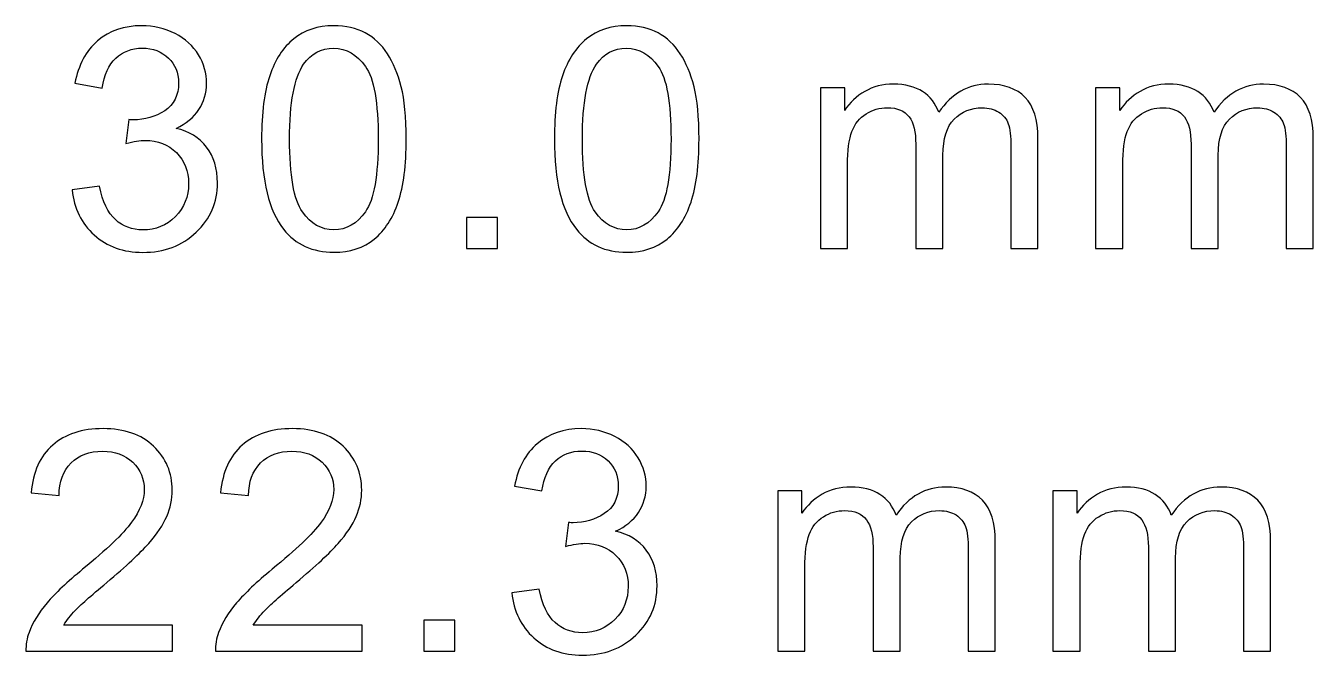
# Model space of a CAD drawing. Header units: millimetres. Extents: x -86 to 67, y -55 to 52.
# Drawn here: x -11.06 to 9.47, y 39.03 to 49.06 of the extents above; entities that cross this region are included whole.
import ezdxf

# ---------------------------------------------------------------- set-up
doc = ezdxf.new("R2010")
doc.units = ezdxf.units.MM
doc.header["$MEASUREMENT"] = 0
doc.layers.add('BG_OUTLINE', color=7, linetype='Continuous')

msp = doc.modelspace()

# ---------------------------------------------------------------- linework, layer by layer
at = {"layer": 'BG_OUTLINE'}
for points, knots in [([(-10.315, 46.448), (-10.315, 46.448), (-9.8812, 46.5057), (-9.8812, 46.5057), (-9.8812, 46.5057), (-9.831, 46.2595), (-9.7462, 46.0826), (-9.6268, 45.9739), (-9.6268, 45.9739), (-9.5067, 45.8653), (-9.361, 45.8109), (-9.1889, 45.8109), (-9.1889, 45.8109), (-8.9848, 45.8109), (-8.8119, 45.8817), (-8.6712, 46.0233), (-8.6712, 46.0233), (-8.5312, 46.1649), (-8.4605, 46.3402), (-8.4605, 46.5493), (-8.4605, 46.5493), (-8.4605, 46.7485), (-8.5255, 46.9131), (-8.6555, 47.0423), (-8.6555, 47.0423), (-8.7864, 47.1716), (-8.9519, 47.2366), (-9.1527, 47.2366), (-9.1527, 47.2366), (-9.235, 47.2366), (-9.3371, 47.2201), (-9.4589, 47.188), (-9.4589, 47.188), (-9.4589, 47.188), (-9.4103, 47.5691), (-9.4103, 47.5691), (-9.4103, 47.5691), (-9.3815, 47.5658), (-9.3585, 47.5642), (-9.3404, 47.5642), (-9.3404, 47.5642), (-9.156, 47.5642), (-8.9897, 47.6128), (-8.8416, 47.7091), (-8.8416, 47.7091), (-8.6934, 47.8054), (-8.6193, 47.9544), (-8.6193, 48.1552), (-8.6193, 48.1552), (-8.6193, 48.3141), (-8.6736, 48.4466), (-8.7815, 48.5503), (-8.7815, 48.5503), (-8.8893, 48.6549), (-9.0284, 48.7075), (-9.1988, 48.7075), (-9.1988, 48.7075), (-9.3675, 48.7075), (-9.5083, 48.654), (-9.6202, 48.5487), (-9.6202, 48.5487), (-9.733, 48.4425), (-9.8055, 48.2828), (-9.8376, 48.0704), (-9.8376, 48.0704), (-9.8376, 48.0704), (-10.2713, 48.1478), (-10.2713, 48.1478), (-10.2713, 48.1478), (-10.2187, 48.4392), (-10.0977, 48.6647), (-9.91, 48.8244), (-9.91, 48.8244), (-9.7215, 48.9841), (-9.4877, 49.0648), (-9.2079, 49.0648), (-9.2079, 49.0648), (-9.0152, 49.0648), (-8.8374, 49.0228), (-8.6753, 48.9405), (-8.6753, 48.9405), (-8.5131, 48.8573), (-8.3888, 48.7446), (-8.3024, 48.6014), (-8.3024, 48.6014), (-8.2168, 48.4581), (-8.1732, 48.3067), (-8.1732, 48.1453), (-8.1732, 48.1453), (-8.1732, 47.9931), (-8.2143, 47.8539), (-8.2966, 47.728), (-8.2966, 47.728), (-8.379, 47.6029), (-8.5, 47.5033), (-8.6605, 47.4292), (-8.6605, 47.4292), (-8.4514, 47.3815), (-8.2892, 47.281), (-8.1732, 47.1288), (-8.1732, 47.1288), (-8.0579, 46.9773), (-8.0003, 46.7872), (-8.0003, 46.5592), (-8.0003, 46.5592), (-8.0003, 46.2505), (-8.1123, 45.9887), (-8.3378, 45.7739), (-8.3378, 45.7739), (-8.5625, 45.559), (-8.8473, 45.452), (-9.1914, 45.452), (-9.1914, 45.452), (-9.5017, 45.452), (-9.7594, 45.5442), (-9.9643, 45.7294), (-9.9643, 45.7294), (-10.1693, 45.9138), (-10.2862, 46.1534), (-10.315, 46.448)], [0, 0, 0, 0, 0.0333333, 0.0333333, 0.0333333, 0.0333333, 0.0666667, 0.0666667, 0.0666667, 0.0666667, 0.1, 0.1, 0.1, 0.1, 0.1333333, 0.1333333, 0.1333333, 0.1333333, 0.1666667, 0.1666667, 0.1666667, 0.1666667, 0.2, 0.2, 0.2, 0.2, 0.2333333, 0.2333333, 0.2333333, 0.2333333, 0.2666667, 0.2666667, 0.2666667, 0.2666667, 0.3, 0.3, 0.3, 0.3, 0.3333333, 0.3333333, 0.3333333, 0.3333333, 0.3666667, 0.3666667, 0.3666667, 0.3666667, 0.4, 0.4, 0.4, 0.4, 0.4333333, 0.4333333, 0.4333333, 0.4333333, 0.4666667, 0.4666667, 0.4666667, 0.4666667, 0.5, 0.5, 0.5, 0.5, 0.5333333, 0.5333333, 0.5333333, 0.5333333, 0.5666667, 0.5666667, 0.5666667, 0.5666667, 0.6, 0.6, 0.6, 0.6, 0.6333333, 0.6333333, 0.6333333, 0.6333333, 0.6666667, 0.6666667, 0.6666667, 0.6666667, 0.7, 0.7, 0.7, 0.7, 0.7333333, 0.7333333, 0.7333333, 0.7333333, 0.7666667, 0.7666667, 0.7666667, 0.7666667, 0.8, 0.8, 0.8, 0.8, 0.8333333, 0.8333333, 0.8333333, 0.8333333, 0.8666667, 0.8666667, 0.8666667, 0.8666667, 0.9, 0.9, 0.9, 0.9, 0.9333333, 0.9333333, 0.9333333, 0.9333333, 0.9666667, 0.9666667, 0.9666667, 0.9666667, 1, 1, 1, 1]), ([(-7.2962, 47.258), (-7.2962, 47.6761), (-7.2534, 48.0128), (-7.167, 48.2672), (-7.167, 48.2672), (-7.0814, 48.5223), (-6.953, 48.7191), (-6.7834, 48.8573), (-6.7834, 48.8573), (-6.6139, 48.9956), (-6.4007, 49.0648), (-6.1439, 49.0648), (-6.1439, 49.0648), (-5.9537, 49.0648), (-5.7874, 49.0261), (-5.6442, 48.9495), (-5.6442, 48.9495), (-5.501, 48.8738), (-5.3833, 48.7635), (-5.2894, 48.6195), (-5.2894, 48.6195), (-5.1964, 48.4754), (-5.1232, 48.3001), (-5.0705, 48.0935), (-5.0705, 48.0935), (-5.017, 47.8869), (-4.9906, 47.6087), (-4.9906, 47.258), (-4.9906, 47.258), (-4.9906, 46.8431), (-5.0334, 46.5089), (-5.1182, 46.2538), (-5.1182, 46.2538), (-5.2038, 45.9986), (-5.3314, 45.8019), (-5.501, 45.6628), (-5.501, 45.6628), (-5.6706, 45.5237), (-5.8846, 45.4545), (-6.1439, 45.4545), (-6.1439, 45.4545), (-6.4846, 45.4545), (-6.7521, 45.5763), (-6.9464, 45.8208), (-6.9464, 45.8208), (-7.1794, 46.1147), (-7.2962, 46.5946), (-7.2962, 47.258)], [0, 0, 0, 0, 0.0833333, 0.0833333, 0.0833333, 0.0833333, 0.1666667, 0.1666667, 0.1666667, 0.1666667, 0.25, 0.25, 0.25, 0.25, 0.3333333, 0.3333333, 0.3333333, 0.3333333, 0.4166667, 0.4166667, 0.4166667, 0.4166667, 0.5, 0.5, 0.5, 0.5, 0.5833333, 0.5833333, 0.5833333, 0.5833333, 0.6666667, 0.6666667, 0.6666667, 0.6666667, 0.75, 0.75, 0.75, 0.75, 0.8333333, 0.8333333, 0.8333333, 0.8333333, 0.9166667, 0.9166667, 0.9166667, 0.9166667, 1, 1, 1, 1]), ([(-2.6284, 47.258), (-2.6284, 47.6761), (-2.5856, 48.0128), (-2.4992, 48.2672), (-2.4992, 48.2672), (-2.4136, 48.5223), (-2.2852, 48.7191), (-2.1156, 48.8573), (-2.1156, 48.8573), (-1.9461, 48.9956), (-1.7329, 49.0648), (-1.4761, 49.0648), (-1.4761, 49.0648), (-1.2859, 49.0648), (-1.1196, 49.0261), (-0.9764, 48.9495), (-0.9764, 48.9495), (-0.8332, 48.8738), (-0.7155, 48.7635), (-0.6216, 48.6195), (-0.6216, 48.6195), (-0.5286, 48.4754), (-0.4554, 48.3001), (-0.4027, 48.0935), (-0.4027, 48.0935), (-0.3492, 47.8869), (-0.3228, 47.6087), (-0.3228, 47.258), (-0.3228, 47.258), (-0.3228, 46.8431), (-0.3656, 46.5089), (-0.4504, 46.2538), (-0.4504, 46.2538), (-0.536, 45.9986), (-0.6636, 45.8019), (-0.8332, 45.6628), (-0.8332, 45.6628), (-1.0028, 45.5237), (-1.2168, 45.4545), (-1.4761, 45.4545), (-1.4761, 45.4545), (-1.8168, 45.4545), (-2.0843, 45.5763), (-2.2786, 45.8208), (-2.2786, 45.8208), (-2.5116, 46.1147), (-2.6284, 46.5946), (-2.6284, 47.258)], [0, 0, 0, 0, 0.0833333, 0.0833333, 0.0833333, 0.0833333, 0.1666667, 0.1666667, 0.1666667, 0.1666667, 0.25, 0.25, 0.25, 0.25, 0.3333333, 0.3333333, 0.3333333, 0.3333333, 0.4166667, 0.4166667, 0.4166667, 0.4166667, 0.5, 0.5, 0.5, 0.5, 0.5833333, 0.5833333, 0.5833333, 0.5833333, 0.6666667, 0.6666667, 0.6666667, 0.6666667, 0.75, 0.75, 0.75, 0.75, 0.8333333, 0.8333333, 0.8333333, 0.8333333, 0.9166667, 0.9166667, 0.9166667, 0.9166667, 1, 1, 1, 1]), ([(-6.8501, 47.258), (-6.8501, 46.6777), (-6.7818, 46.2916), (-6.646, 46.099), (-6.646, 46.099), (-6.5101, 45.9072), (-6.3431, 45.8109), (-6.1439, 45.8109), (-6.1439, 45.8109), (-5.9438, 45.8109), (-5.7767, 45.9081), (-5.6409, 46.1007), (-5.6409, 46.1007), (-5.5051, 46.2933), (-5.4368, 46.6793), (-5.4368, 47.258), (-5.4368, 47.258), (-5.4368, 47.84), (-5.5051, 48.2268), (-5.6409, 48.4178), (-5.6409, 48.4178), (-5.7767, 48.6096), (-5.9455, 48.7051), (-6.148, 48.7051), (-6.148, 48.7051), (-6.348, 48.7051), (-6.5069, 48.6203), (-6.6262, 48.4515), (-6.6262, 48.4515), (-6.7752, 48.2367), (-6.8501, 47.8383), (-6.8501, 47.258)], [0, 0, 0, 0, 0.125, 0.125, 0.125, 0.125, 0.25, 0.25, 0.25, 0.25, 0.375, 0.375, 0.375, 0.375, 0.5, 0.5, 0.5, 0.5, 0.625, 0.625, 0.625, 0.625, 0.75, 0.75, 0.75, 0.75, 0.875, 0.875, 0.875, 0.875, 1, 1, 1, 1]), ([(-2.1823, 47.258), (-2.1823, 46.6777), (-2.114, 46.2916), (-1.9782, 46.099), (-1.9782, 46.099), (-1.8423, 45.9072), (-1.6753, 45.8109), (-1.4761, 45.8109), (-1.4761, 45.8109), (-1.276, 45.8109), (-1.1089, 45.9081), (-0.9731, 46.1007), (-0.9731, 46.1007), (-0.8373, 46.2933), (-0.769, 46.6793), (-0.769, 47.258), (-0.769, 47.258), (-0.769, 47.84), (-0.8373, 48.2268), (-0.9731, 48.4178), (-0.9731, 48.4178), (-1.1089, 48.6096), (-1.2777, 48.7051), (-1.4802, 48.7051), (-1.4802, 48.7051), (-1.6802, 48.7051), (-1.8391, 48.6203), (-1.9584, 48.4515), (-1.9584, 48.4515), (-2.1074, 48.2367), (-2.1823, 47.8383), (-2.1823, 47.258)], [0, 0, 0, 0, 0.125, 0.125, 0.125, 0.125, 0.25, 0.25, 0.25, 0.25, 0.375, 0.375, 0.375, 0.375, 0.5, 0.5, 0.5, 0.5, 0.625, 0.625, 0.625, 0.625, 0.75, 0.75, 0.75, 0.75, 0.875, 0.875, 0.875, 0.875, 1, 1, 1, 1]), ([(1.6116, 45.5146), (1.6116, 45.5146), (1.6116, 48.0754), (1.6116, 48.0754), (1.6116, 48.0754), (1.6116, 48.0754), (1.9993, 48.0754), (1.9993, 48.0754), (1.9993, 48.0754), (1.9993, 48.0754), (1.9993, 47.7165), (1.9993, 47.7165), (1.9993, 47.7165), (2.0799, 47.8416), (2.1869, 47.9428), (2.3203, 48.0186), (2.3203, 48.0186), (2.4536, 48.0951), (2.6059, 48.1338), (2.7763, 48.1338), (2.7763, 48.1338), (2.9656, 48.1338), (3.1212, 48.0943), (3.2422, 48.0153), (3.2422, 48.0153), (3.364, 47.9363), (3.4496, 47.8268), (3.499, 47.6852), (3.499, 47.6852), (3.7023, 47.984), (3.9657, 48.1338), (4.29, 48.1338), (4.29, 48.1338), (4.5444, 48.1338), (4.7395, 48.063), (4.8761, 47.9223), (4.8761, 47.9223), (5.0127, 47.7815), (5.0811, 47.565), (5.0811, 47.2728), (5.0811, 47.2728), (5.0811, 47.2728), (5.0811, 45.5146), (5.0811, 45.5146), (5.0811, 45.5146), (5.0811, 45.5146), (4.6497, 45.5146), (4.6497, 45.5146), (4.6497, 45.5146), (4.6497, 45.5146), (4.6497, 47.1279), (4.6497, 47.1279), (4.6497, 47.1279), (4.6497, 47.3016), (4.6358, 47.4267), (4.6078, 47.5033), (4.6078, 47.5033), (4.579, 47.579), (4.5279, 47.6408), (4.4547, 47.6877), (4.4547, 47.6877), (4.3806, 47.7338), (4.2933, 47.7576), (4.1937, 47.7576), (4.1937, 47.7576), (4.0135, 47.7576), (3.8645, 47.6975), (3.7451, 47.5774), (3.7451, 47.5774), (3.6266, 47.458), (3.5665, 47.2662), (3.5665, 47.0028), (3.5665, 47.0028), (3.5665, 47.0028), (3.5665, 45.5146), (3.5665, 45.5146), (3.5665, 45.5146), (3.5665, 45.5146), (3.1327, 45.5146), (3.1327, 45.5146), (3.1327, 45.5146), (3.1327, 45.5146), (3.1327, 47.1782), (3.1327, 47.1782), (3.1327, 47.1782), (3.1327, 47.3716), (3.0973, 47.5165), (3.0265, 47.6128), (3.0265, 47.6128), (2.9557, 47.7091), (2.8405, 47.7576), (2.6792, 47.7576), (2.6792, 47.7576), (2.5573, 47.7576), (2.4446, 47.7255), (2.3409, 47.6605), (2.3409, 47.6605), (2.2371, 47.5963), (2.1614, 47.5025), (2.1153, 47.379), (2.1153, 47.379), (2.0684, 47.2547), (2.0454, 47.0761), (2.0454, 46.8431), (2.0454, 46.8431), (2.0454, 46.8431), (2.0454, 45.5146), (2.0454, 45.5146), (2.0454, 45.5146), (2.0454, 45.5146), (1.6116, 45.5146), (1.6116, 45.5146)], [0, 0, 0, 0, 0.0357143, 0.0357143, 0.0357143, 0.0357143, 0.0714286, 0.0714286, 0.0714286, 0.0714286, 0.1071429, 0.1071429, 0.1071429, 0.1071429, 0.1428571, 0.1428571, 0.1428571, 0.1428571, 0.1785714, 0.1785714, 0.1785714, 0.1785714, 0.2142857, 0.2142857, 0.2142857, 0.2142857, 0.25, 0.25, 0.25, 0.25, 0.2857143, 0.2857143, 0.2857143, 0.2857143, 0.3214286, 0.3214286, 0.3214286, 0.3214286, 0.3571429, 0.3571429, 0.3571429, 0.3571429, 0.3928571, 0.3928571, 0.3928571, 0.3928571, 0.4285714, 0.4285714, 0.4285714, 0.4285714, 0.4642857, 0.4642857, 0.4642857, 0.4642857, 0.5, 0.5, 0.5, 0.5, 0.5357143, 0.5357143, 0.5357143, 0.5357143, 0.5714286, 0.5714286, 0.5714286, 0.5714286, 0.6071429, 0.6071429, 0.6071429, 0.6071429, 0.6428571, 0.6428571, 0.6428571, 0.6428571, 0.6785714, 0.6785714, 0.6785714, 0.6785714, 0.7142857, 0.7142857, 0.7142857, 0.7142857, 0.75, 0.75, 0.75, 0.75, 0.7857143, 0.7857143, 0.7857143, 0.7857143, 0.8214286, 0.8214286, 0.8214286, 0.8214286, 0.8571429, 0.8571429, 0.8571429, 0.8571429, 0.8928571, 0.8928571, 0.8928571, 0.8928571, 0.9285714, 0.9285714, 0.9285714, 0.9285714, 0.9642857, 0.9642857, 0.9642857, 0.9642857, 1, 1, 1, 1]), ([(6, 45.5146), (6, 45.5146), (6, 48.0754), (6, 48.0754), (6, 48.0754), (6, 48.0754), (6.3877, 48.0754), (6.3877, 48.0754), (6.3877, 48.0754), (6.3877, 48.0754), (6.3877, 47.7165), (6.3877, 47.7165), (6.3877, 47.7165), (6.4683, 47.8416), (6.5753, 47.9428), (6.7087, 48.0186), (6.7087, 48.0186), (6.842, 48.0951), (6.9943, 48.1338), (7.1647, 48.1338), (7.1647, 48.1338), (7.354, 48.1338), (7.5096, 48.0943), (7.6306, 48.0153), (7.6306, 48.0153), (7.7524, 47.9363), (7.838, 47.8268), (7.8874, 47.6852), (7.8874, 47.6852), (8.0907, 47.984), (8.3541, 48.1338), (8.6784, 48.1338), (8.6784, 48.1338), (8.9328, 48.1338), (9.1279, 48.063), (9.2645, 47.9223), (9.2645, 47.9223), (9.4011, 47.7815), (9.4695, 47.565), (9.4695, 47.2728), (9.4695, 47.2728), (9.4695, 47.2728), (9.4695, 45.5146), (9.4695, 45.5146), (9.4695, 45.5146), (9.4695, 45.5146), (9.0381, 45.5146), (9.0381, 45.5146), (9.0381, 45.5146), (9.0381, 45.5146), (9.0381, 47.1279), (9.0381, 47.1279), (9.0381, 47.1279), (9.0381, 47.3016), (9.0242, 47.4267), (8.9962, 47.5033), (8.9962, 47.5033), (8.9674, 47.579), (8.9163, 47.6408), (8.8431, 47.6877), (8.8431, 47.6877), (8.769, 47.7338), (8.6817, 47.7576), (8.5821, 47.7576), (8.5821, 47.7576), (8.4019, 47.7576), (8.2529, 47.6975), (8.1335, 47.5774), (8.1335, 47.5774), (8.015, 47.458), (7.9549, 47.2662), (7.9549, 47.0028), (7.9549, 47.0028), (7.9549, 47.0028), (7.9549, 45.5146), (7.9549, 45.5146), (7.9549, 45.5146), (7.9549, 45.5146), (7.5211, 45.5146), (7.5211, 45.5146), (7.5211, 45.5146), (7.5211, 45.5146), (7.5211, 47.1782), (7.5211, 47.1782), (7.5211, 47.1782), (7.5211, 47.3716), (7.4857, 47.5165), (7.4149, 47.6128), (7.4149, 47.6128), (7.3441, 47.7091), (7.2289, 47.7576), (7.0676, 47.7576), (7.0676, 47.7576), (6.9457, 47.7576), (6.833, 47.7255), (6.7293, 47.6605), (6.7293, 47.6605), (6.6255, 47.5963), (6.5498, 47.5025), (6.5037, 47.379), (6.5037, 47.379), (6.4568, 47.2547), (6.4338, 47.0761), (6.4338, 46.8431), (6.4338, 46.8431), (6.4338, 46.8431), (6.4338, 45.5146), (6.4338, 45.5146), (6.4338, 45.5146), (6.4338, 45.5146), (6, 45.5146), (6, 45.5146)], [0, 0, 0, 0, 0.0357143, 0.0357143, 0.0357143, 0.0357143, 0.0714286, 0.0714286, 0.0714286, 0.0714286, 0.1071429, 0.1071429, 0.1071429, 0.1071429, 0.1428571, 0.1428571, 0.1428571, 0.1428571, 0.1785714, 0.1785714, 0.1785714, 0.1785714, 0.2142857, 0.2142857, 0.2142857, 0.2142857, 0.25, 0.25, 0.25, 0.25, 0.2857143, 0.2857143, 0.2857143, 0.2857143, 0.3214286, 0.3214286, 0.3214286, 0.3214286, 0.3571429, 0.3571429, 0.3571429, 0.3571429, 0.3928571, 0.3928571, 0.3928571, 0.3928571, 0.4285714, 0.4285714, 0.4285714, 0.4285714, 0.4642857, 0.4642857, 0.4642857, 0.4642857, 0.5, 0.5, 0.5, 0.5, 0.5357143, 0.5357143, 0.5357143, 0.5357143, 0.5714286, 0.5714286, 0.5714286, 0.5714286, 0.6071429, 0.6071429, 0.6071429, 0.6071429, 0.6428571, 0.6428571, 0.6428571, 0.6428571, 0.6785714, 0.6785714, 0.6785714, 0.6785714, 0.7142857, 0.7142857, 0.7142857, 0.7142857, 0.75, 0.75, 0.75, 0.75, 0.7857143, 0.7857143, 0.7857143, 0.7857143, 0.8214286, 0.8214286, 0.8214286, 0.8214286, 0.8571429, 0.8571429, 0.8571429, 0.8571429, 0.8928571, 0.8928571, 0.8928571, 0.8928571, 0.9285714, 0.9285714, 0.9285714, 0.9285714, 0.9642857, 0.9642857, 0.9642857, 0.9642857, 1, 1, 1, 1]), ([(-4.0314, 45.5146), (-4.0314, 45.5146), (-4.0314, 46.0093), (-4.0314, 46.0093), (-4.0314, 46.0093), (-4.0314, 46.0093), (-3.5367, 46.0093), (-3.5367, 46.0093), (-3.5367, 46.0093), (-3.5367, 46.0093), (-3.5367, 45.5146), (-3.5367, 45.5146), (-3.5367, 45.5146), (-3.5367, 45.5146), (-4.0314, 45.5146), (-4.0314, 45.5146)], [0, 0, 0, 0, 0.25, 0.25, 0.25, 0.25, 0.5, 0.5, 0.5, 0.5, 0.75, 0.75, 0.75, 0.75, 1, 1, 1, 1]), ([(-8.7161, 39.51), (-8.7161, 39.51), (-8.7161, 39.0927), (-8.7161, 39.0927), (-8.7161, 39.0927), (-8.7161, 39.0927), (-11.053, 39.0927), (-11.053, 39.0927), (-11.053, 39.0927), (-11.0563, 39.1972), (-11.0398, 39.2977), (-11.0028, 39.394), (-11.0028, 39.394), (-10.9435, 39.5537), (-10.848, 39.7101), (-10.7172, 39.8648), (-10.7172, 39.8648), (-10.5854, 40.0187), (-10.3961, 40.1973), (-10.1492, 40.3998), (-10.1492, 40.3998), (-9.7648, 40.7151), (-9.5047, 40.9645), (-9.3697, 41.1489), (-9.3697, 41.1489), (-9.2347, 41.3324), (-9.1672, 41.507), (-9.1672, 41.6708), (-9.1672, 41.6708), (-9.1672, 41.8428), (-9.2289, 41.9877), (-9.3516, 42.1062), (-9.3516, 42.1062), (-9.475, 42.2239), (-9.6356, 42.2832), (-9.8331, 42.2832), (-9.8331, 42.2832), (-10.0422, 42.2832), (-10.2093, 42.2206), (-10.3344, 42.0947), (-10.3344, 42.0947), (-10.4603, 41.9696), (-10.5237, 41.7959), (-10.5254, 41.5744), (-10.5254, 41.5744), (-10.5254, 41.5744), (-10.9715, 41.6197), (-10.9715, 41.6197), (-10.9715, 41.6197), (-10.941, 41.9531), (-10.8258, 42.2066), (-10.6266, 42.3811), (-10.6266, 42.3811), (-10.4274, 42.5556), (-10.1591, 42.6429), (-9.8232, 42.6429), (-9.8232, 42.6429), (-9.4841, 42.6429), (-9.2158, 42.5482), (-9.0182, 42.3605), (-9.0182, 42.3605), (-8.8198, 42.172), (-8.7211, 41.9391), (-8.7211, 41.6609), (-8.7211, 41.6609), (-8.7211, 41.5193), (-8.7499, 41.3802), (-8.8083, 41.2435), (-8.8083, 41.2435), (-8.8659, 41.1069), (-8.9622, 40.9629), (-9.0964, 40.8122), (-9.0964, 40.8122), (-9.2306, 40.6608), (-9.4536, 40.4533), (-9.7656, 40.1899), (-9.7656, 40.1899), (-10.0257, 39.971), (-10.1928, 39.8228), (-10.2669, 39.7446), (-10.2669, 39.7446), (-10.341, 39.6672), (-10.4019, 39.589), (-10.4505, 39.51), (-10.4505, 39.51), (-10.4505, 39.51), (-8.7161, 39.51), (-8.7161, 39.51)], [0, 0, 0, 0, 0.0454545, 0.0454545, 0.0454545, 0.0454545, 0.0909091, 0.0909091, 0.0909091, 0.0909091, 0.1363636, 0.1363636, 0.1363636, 0.1363636, 0.1818182, 0.1818182, 0.1818182, 0.1818182, 0.2272727, 0.2272727, 0.2272727, 0.2272727, 0.2727273, 0.2727273, 0.2727273, 0.2727273, 0.3181818, 0.3181818, 0.3181818, 0.3181818, 0.3636364, 0.3636364, 0.3636364, 0.3636364, 0.4090909, 0.4090909, 0.4090909, 0.4090909, 0.4545455, 0.4545455, 0.4545455, 0.4545455, 0.5, 0.5, 0.5, 0.5, 0.5454545, 0.5454545, 0.5454545, 0.5454545, 0.5909091, 0.5909091, 0.5909091, 0.5909091, 0.6363636, 0.6363636, 0.6363636, 0.6363636, 0.6818182, 0.6818182, 0.6818182, 0.6818182, 0.7272727, 0.7272727, 0.7272727, 0.7272727, 0.7727273, 0.7727273, 0.7727273, 0.7727273, 0.8181818, 0.8181818, 0.8181818, 0.8181818, 0.8636364, 0.8636364, 0.8636364, 0.8636364, 0.9090909, 0.9090909, 0.9090909, 0.9090909, 0.9545455, 0.9545455, 0.9545455, 0.9545455, 1, 1, 1, 1]), ([(-5.6949, 39.51), (-5.6949, 39.51), (-5.6949, 39.0927), (-5.6949, 39.0927), (-5.6949, 39.0927), (-5.6949, 39.0927), (-8.0318, 39.0927), (-8.0318, 39.0927), (-8.0318, 39.0927), (-8.0351, 39.1972), (-8.0186, 39.2977), (-7.9816, 39.394), (-7.9816, 39.394), (-7.9223, 39.5537), (-7.8268, 39.7101), (-7.696, 39.8648), (-7.696, 39.8648), (-7.5642, 40.0187), (-7.3749, 40.1973), (-7.128, 40.3998), (-7.128, 40.3998), (-6.7436, 40.7151), (-6.4835, 40.9645), (-6.3485, 41.1489), (-6.3485, 41.1489), (-6.2135, 41.3324), (-6.146, 41.507), (-6.146, 41.6708), (-6.146, 41.6708), (-6.146, 41.8428), (-6.2077, 41.9877), (-6.3304, 42.1062), (-6.3304, 42.1062), (-6.4538, 42.2239), (-6.6144, 42.2832), (-6.8119, 42.2832), (-6.8119, 42.2832), (-7.021, 42.2832), (-7.1881, 42.2206), (-7.3132, 42.0947), (-7.3132, 42.0947), (-7.4391, 41.9696), (-7.5025, 41.7959), (-7.5042, 41.5744), (-7.5042, 41.5744), (-7.5042, 41.5744), (-7.9503, 41.6197), (-7.9503, 41.6197), (-7.9503, 41.6197), (-7.9198, 41.9531), (-7.8046, 42.2066), (-7.6054, 42.3811), (-7.6054, 42.3811), (-7.4062, 42.5556), (-7.1379, 42.6429), (-6.802, 42.6429), (-6.802, 42.6429), (-6.4629, 42.6429), (-6.1946, 42.5482), (-5.997, 42.3605), (-5.997, 42.3605), (-5.7986, 42.172), (-5.6999, 41.9391), (-5.6999, 41.6609), (-5.6999, 41.6609), (-5.6999, 41.5193), (-5.7287, 41.3802), (-5.7871, 41.2435), (-5.7871, 41.2435), (-5.8447, 41.1069), (-5.941, 40.9629), (-6.0752, 40.8122), (-6.0752, 40.8122), (-6.2094, 40.6608), (-6.4324, 40.4533), (-6.7444, 40.1899), (-6.7444, 40.1899), (-7.0045, 39.971), (-7.1716, 39.8228), (-7.2457, 39.7446), (-7.2457, 39.7446), (-7.3198, 39.6672), (-7.3807, 39.589), (-7.4293, 39.51), (-7.4293, 39.51), (-7.4293, 39.51), (-5.6949, 39.51), (-5.6949, 39.51)], [0, 0, 0, 0, 0.0454545, 0.0454545, 0.0454545, 0.0454545, 0.0909091, 0.0909091, 0.0909091, 0.0909091, 0.1363636, 0.1363636, 0.1363636, 0.1363636, 0.1818182, 0.1818182, 0.1818182, 0.1818182, 0.2272727, 0.2272727, 0.2272727, 0.2272727, 0.2727273, 0.2727273, 0.2727273, 0.2727273, 0.3181818, 0.3181818, 0.3181818, 0.3181818, 0.3636364, 0.3636364, 0.3636364, 0.3636364, 0.4090909, 0.4090909, 0.4090909, 0.4090909, 0.4545455, 0.4545455, 0.4545455, 0.4545455, 0.5, 0.5, 0.5, 0.5, 0.5454545, 0.5454545, 0.5454545, 0.5454545, 0.5909091, 0.5909091, 0.5909091, 0.5909091, 0.6363636, 0.6363636, 0.6363636, 0.6363636, 0.6818182, 0.6818182, 0.6818182, 0.6818182, 0.7272727, 0.7272727, 0.7272727, 0.7272727, 0.7727273, 0.7727273, 0.7727273, 0.7727273, 0.8181818, 0.8181818, 0.8181818, 0.8181818, 0.8636364, 0.8636364, 0.8636364, 0.8636364, 0.9090909, 0.9090909, 0.9090909, 0.9090909, 0.9545455, 0.9545455, 0.9545455, 0.9545455, 1, 1, 1, 1]), ([(-3.3064, 40.0261), (-3.3064, 40.0261), (-2.8726, 40.0838), (-2.8726, 40.0838), (-2.8726, 40.0838), (-2.8224, 39.8376), (-2.7376, 39.6607), (-2.6182, 39.552), (-2.6182, 39.552), (-2.4981, 39.4434), (-2.3524, 39.389), (-2.1803, 39.389), (-2.1803, 39.389), (-1.9762, 39.389), (-1.8033, 39.4598), (-1.6626, 39.6014), (-1.6626, 39.6014), (-1.5226, 39.743), (-1.4519, 39.9183), (-1.4519, 40.1274), (-1.4519, 40.1274), (-1.4519, 40.3266), (-1.5169, 40.4912), (-1.6469, 40.6204), (-1.6469, 40.6204), (-1.7778, 40.7497), (-1.9433, 40.8147), (-2.1441, 40.8147), (-2.1441, 40.8147), (-2.2264, 40.8147), (-2.3285, 40.7982), (-2.4503, 40.7661), (-2.4503, 40.7661), (-2.4503, 40.7661), (-2.4017, 41.1472), (-2.4017, 41.1472), (-2.4017, 41.1472), (-2.3729, 41.1439), (-2.3499, 41.1423), (-2.3318, 41.1423), (-2.3318, 41.1423), (-2.1474, 41.1423), (-1.9811, 41.1909), (-1.833, 41.2872), (-1.833, 41.2872), (-1.6848, 41.3835), (-1.6107, 41.5325), (-1.6107, 41.7333), (-1.6107, 41.7333), (-1.6107, 41.8922), (-1.665, 42.0247), (-1.7729, 42.1284), (-1.7729, 42.1284), (-1.8807, 42.233), (-2.0198, 42.2856), (-2.1902, 42.2856), (-2.1902, 42.2856), (-2.3589, 42.2856), (-2.4997, 42.2321), (-2.6116, 42.1268), (-2.6116, 42.1268), (-2.7244, 42.0206), (-2.7969, 41.8609), (-2.829, 41.6485), (-2.829, 41.6485), (-2.829, 41.6485), (-3.2627, 41.7259), (-3.2627, 41.7259), (-3.2627, 41.7259), (-3.2101, 42.0173), (-3.0891, 42.2428), (-2.9014, 42.4025), (-2.9014, 42.4025), (-2.7129, 42.5622), (-2.4791, 42.6429), (-2.1993, 42.6429), (-2.1993, 42.6429), (-2.0066, 42.6429), (-1.8288, 42.6009), (-1.6667, 42.5186), (-1.6667, 42.5186), (-1.5045, 42.4354), (-1.3802, 42.3227), (-1.2938, 42.1795), (-1.2938, 42.1795), (-1.2082, 42.0362), (-1.1646, 41.8848), (-1.1646, 41.7234), (-1.1646, 41.7234), (-1.1646, 41.5712), (-1.2057, 41.432), (-1.288, 41.3061), (-1.288, 41.3061), (-1.3704, 41.181), (-1.4914, 41.0814), (-1.6519, 41.0073), (-1.6519, 41.0073), (-1.4428, 40.9596), (-1.2806, 40.8591), (-1.1646, 40.7069), (-1.1646, 40.7069), (-1.0493, 40.5554), (-0.9917, 40.3653), (-0.9917, 40.1373), (-0.9917, 40.1373), (-0.9917, 39.8286), (-1.1037, 39.5668), (-1.3292, 39.352), (-1.3292, 39.352), (-1.5539, 39.1371), (-1.8387, 39.0301), (-2.1828, 39.0301), (-2.1828, 39.0301), (-2.4931, 39.0301), (-2.7508, 39.1223), (-2.9557, 39.3075), (-2.9557, 39.3075), (-3.1607, 39.4919), (-3.2776, 39.7315), (-3.3064, 40.0261)], [0, 0, 0, 0, 0.0333333, 0.0333333, 0.0333333, 0.0333333, 0.0666667, 0.0666667, 0.0666667, 0.0666667, 0.1, 0.1, 0.1, 0.1, 0.1333333, 0.1333333, 0.1333333, 0.1333333, 0.1666667, 0.1666667, 0.1666667, 0.1666667, 0.2, 0.2, 0.2, 0.2, 0.2333333, 0.2333333, 0.2333333, 0.2333333, 0.2666667, 0.2666667, 0.2666667, 0.2666667, 0.3, 0.3, 0.3, 0.3, 0.3333333, 0.3333333, 0.3333333, 0.3333333, 0.3666667, 0.3666667, 0.3666667, 0.3666667, 0.4, 0.4, 0.4, 0.4, 0.4333333, 0.4333333, 0.4333333, 0.4333333, 0.4666667, 0.4666667, 0.4666667, 0.4666667, 0.5, 0.5, 0.5, 0.5, 0.5333333, 0.5333333, 0.5333333, 0.5333333, 0.5666667, 0.5666667, 0.5666667, 0.5666667, 0.6, 0.6, 0.6, 0.6, 0.6333333, 0.6333333, 0.6333333, 0.6333333, 0.6666667, 0.6666667, 0.6666667, 0.6666667, 0.7, 0.7, 0.7, 0.7, 0.7333333, 0.7333333, 0.7333333, 0.7333333, 0.7666667, 0.7666667, 0.7666667, 0.7666667, 0.8, 0.8, 0.8, 0.8, 0.8333333, 0.8333333, 0.8333333, 0.8333333, 0.8666667, 0.8666667, 0.8666667, 0.8666667, 0.9, 0.9, 0.9, 0.9, 0.9333333, 0.9333333, 0.9333333, 0.9333333, 0.9666667, 0.9666667, 0.9666667, 0.9666667, 1, 1, 1, 1]), ([(0.9312, 39.0927), (0.9312, 39.0927), (0.9312, 41.6535), (0.9312, 41.6535), (0.9312, 41.6535), (0.9312, 41.6535), (1.3189, 41.6535), (1.3189, 41.6535), (1.3189, 41.6535), (1.3189, 41.6535), (1.3189, 41.2946), (1.3189, 41.2946), (1.3189, 41.2946), (1.3995, 41.4197), (1.5065, 41.5209), (1.6399, 41.5967), (1.6399, 41.5967), (1.7732, 41.6732), (1.9255, 41.7119), (2.0959, 41.7119), (2.0959, 41.7119), (2.2852, 41.7119), (2.4408, 41.6724), (2.5618, 41.5934), (2.5618, 41.5934), (2.6836, 41.5144), (2.7692, 41.4049), (2.8186, 41.2633), (2.8186, 41.2633), (3.0219, 41.5621), (3.2853, 41.7119), (3.6096, 41.7119), (3.6096, 41.7119), (3.864, 41.7119), (4.0591, 41.6411), (4.1957, 41.5004), (4.1957, 41.5004), (4.3323, 41.3596), (4.4007, 41.1431), (4.4007, 40.8509), (4.4007, 40.8509), (4.4007, 40.8509), (4.4007, 39.0927), (4.4007, 39.0927), (4.4007, 39.0927), (4.4007, 39.0927), (3.9693, 39.0927), (3.9693, 39.0927), (3.9693, 39.0927), (3.9693, 39.0927), (3.9693, 40.706), (3.9693, 40.706), (3.9693, 40.706), (3.9693, 40.8797), (3.9554, 41.0048), (3.9274, 41.0814), (3.9274, 41.0814), (3.8986, 41.1571), (3.8475, 41.2189), (3.7743, 41.2658), (3.7743, 41.2658), (3.7002, 41.3119), (3.6129, 41.3357), (3.5133, 41.3357), (3.5133, 41.3357), (3.3331, 41.3357), (3.1841, 41.2756), (3.0647, 41.1555), (3.0647, 41.1555), (2.9462, 41.0361), (2.8861, 40.8443), (2.8861, 40.5809), (2.8861, 40.5809), (2.8861, 40.5809), (2.8861, 39.0927), (2.8861, 39.0927), (2.8861, 39.0927), (2.8861, 39.0927), (2.4523, 39.0927), (2.4523, 39.0927), (2.4523, 39.0927), (2.4523, 39.0927), (2.4523, 40.7563), (2.4523, 40.7563), (2.4523, 40.7563), (2.4523, 40.9497), (2.4169, 41.0946), (2.3461, 41.1909), (2.3461, 41.1909), (2.2753, 41.2872), (2.1601, 41.3357), (1.9988, 41.3357), (1.9988, 41.3357), (1.8769, 41.3357), (1.7642, 41.3036), (1.6605, 41.2386), (1.6605, 41.2386), (1.5567, 41.1744), (1.481, 41.0806), (1.4349, 40.9571), (1.4349, 40.9571), (1.388, 40.8328), (1.365, 40.6542), (1.365, 40.4212), (1.365, 40.4212), (1.365, 40.4212), (1.365, 39.0927), (1.365, 39.0927), (1.365, 39.0927), (1.365, 39.0927), (0.9312, 39.0927), (0.9312, 39.0927)], [0, 0, 0, 0, 0.0357143, 0.0357143, 0.0357143, 0.0357143, 0.0714286, 0.0714286, 0.0714286, 0.0714286, 0.1071429, 0.1071429, 0.1071429, 0.1071429, 0.1428571, 0.1428571, 0.1428571, 0.1428571, 0.1785714, 0.1785714, 0.1785714, 0.1785714, 0.2142857, 0.2142857, 0.2142857, 0.2142857, 0.25, 0.25, 0.25, 0.25, 0.2857143, 0.2857143, 0.2857143, 0.2857143, 0.3214286, 0.3214286, 0.3214286, 0.3214286, 0.3571429, 0.3571429, 0.3571429, 0.3571429, 0.3928571, 0.3928571, 0.3928571, 0.3928571, 0.4285714, 0.4285714, 0.4285714, 0.4285714, 0.4642857, 0.4642857, 0.4642857, 0.4642857, 0.5, 0.5, 0.5, 0.5, 0.5357143, 0.5357143, 0.5357143, 0.5357143, 0.5714286, 0.5714286, 0.5714286, 0.5714286, 0.6071429, 0.6071429, 0.6071429, 0.6071429, 0.6428571, 0.6428571, 0.6428571, 0.6428571, 0.6785714, 0.6785714, 0.6785714, 0.6785714, 0.7142857, 0.7142857, 0.7142857, 0.7142857, 0.75, 0.75, 0.75, 0.75, 0.7857143, 0.7857143, 0.7857143, 0.7857143, 0.8214286, 0.8214286, 0.8214286, 0.8214286, 0.8571429, 0.8571429, 0.8571429, 0.8571429, 0.8928571, 0.8928571, 0.8928571, 0.8928571, 0.9285714, 0.9285714, 0.9285714, 0.9285714, 0.9642857, 0.9642857, 0.9642857, 0.9642857, 1, 1, 1, 1]), ([(5.3196, 39.0927), (5.3196, 39.0927), (5.3196, 41.6535), (5.3196, 41.6535), (5.3196, 41.6535), (5.3196, 41.6535), (5.7073, 41.6535), (5.7073, 41.6535), (5.7073, 41.6535), (5.7073, 41.6535), (5.7073, 41.2946), (5.7073, 41.2946), (5.7073, 41.2946), (5.7879, 41.4197), (5.8949, 41.5209), (6.0283, 41.5967), (6.0283, 41.5967), (6.1616, 41.6732), (6.3139, 41.7119), (6.4843, 41.7119), (6.4843, 41.7119), (6.6736, 41.7119), (6.8292, 41.6724), (6.9502, 41.5934), (6.9502, 41.5934), (7.072, 41.5144), (7.1576, 41.4049), (7.207, 41.2633), (7.207, 41.2633), (7.4103, 41.5621), (7.6737, 41.7119), (7.998, 41.7119), (7.998, 41.7119), (8.2524, 41.7119), (8.4475, 41.6411), (8.5841, 41.5004), (8.5841, 41.5004), (8.7207, 41.3596), (8.7891, 41.1431), (8.7891, 40.8509), (8.7891, 40.8509), (8.7891, 40.8509), (8.7891, 39.0927), (8.7891, 39.0927), (8.7891, 39.0927), (8.7891, 39.0927), (8.3577, 39.0927), (8.3577, 39.0927), (8.3577, 39.0927), (8.3577, 39.0927), (8.3577, 40.706), (8.3577, 40.706), (8.3577, 40.706), (8.3577, 40.8797), (8.3438, 41.0048), (8.3158, 41.0814), (8.3158, 41.0814), (8.287, 41.1571), (8.2359, 41.2189), (8.1627, 41.2658), (8.1627, 41.2658), (8.0886, 41.3119), (8.0013, 41.3357), (7.9017, 41.3357), (7.9017, 41.3357), (7.7215, 41.3357), (7.5725, 41.2756), (7.4531, 41.1555), (7.4531, 41.1555), (7.3346, 41.0361), (7.2745, 40.8443), (7.2745, 40.5809), (7.2745, 40.5809), (7.2745, 40.5809), (7.2745, 39.0927), (7.2745, 39.0927), (7.2745, 39.0927), (7.2745, 39.0927), (6.8407, 39.0927), (6.8407, 39.0927), (6.8407, 39.0927), (6.8407, 39.0927), (6.8407, 40.7563), (6.8407, 40.7563), (6.8407, 40.7563), (6.8407, 40.9497), (6.8053, 41.0946), (6.7345, 41.1909), (6.7345, 41.1909), (6.6637, 41.2872), (6.5485, 41.3357), (6.3872, 41.3357), (6.3872, 41.3357), (6.2653, 41.3357), (6.1526, 41.3036), (6.0489, 41.2386), (6.0489, 41.2386), (5.9451, 41.1744), (5.8694, 41.0806), (5.8233, 40.9571), (5.8233, 40.9571), (5.7764, 40.8328), (5.7534, 40.6542), (5.7534, 40.4212), (5.7534, 40.4212), (5.7534, 40.4212), (5.7534, 39.0927), (5.7534, 39.0927), (5.7534, 39.0927), (5.7534, 39.0927), (5.3196, 39.0927), (5.3196, 39.0927)], [0, 0, 0, 0, 0.0357143, 0.0357143, 0.0357143, 0.0357143, 0.0714286, 0.0714286, 0.0714286, 0.0714286, 0.1071429, 0.1071429, 0.1071429, 0.1071429, 0.1428571, 0.1428571, 0.1428571, 0.1428571, 0.1785714, 0.1785714, 0.1785714, 0.1785714, 0.2142857, 0.2142857, 0.2142857, 0.2142857, 0.25, 0.25, 0.25, 0.25, 0.2857143, 0.2857143, 0.2857143, 0.2857143, 0.3214286, 0.3214286, 0.3214286, 0.3214286, 0.3571429, 0.3571429, 0.3571429, 0.3571429, 0.3928571, 0.3928571, 0.3928571, 0.3928571, 0.4285714, 0.4285714, 0.4285714, 0.4285714, 0.4642857, 0.4642857, 0.4642857, 0.4642857, 0.5, 0.5, 0.5, 0.5, 0.5357143, 0.5357143, 0.5357143, 0.5357143, 0.5714286, 0.5714286, 0.5714286, 0.5714286, 0.6071429, 0.6071429, 0.6071429, 0.6071429, 0.6428571, 0.6428571, 0.6428571, 0.6428571, 0.6785714, 0.6785714, 0.6785714, 0.6785714, 0.7142857, 0.7142857, 0.7142857, 0.7142857, 0.75, 0.75, 0.75, 0.75, 0.7857143, 0.7857143, 0.7857143, 0.7857143, 0.8214286, 0.8214286, 0.8214286, 0.8214286, 0.8571429, 0.8571429, 0.8571429, 0.8571429, 0.8928571, 0.8928571, 0.8928571, 0.8928571, 0.9285714, 0.9285714, 0.9285714, 0.9285714, 0.9642857, 0.9642857, 0.9642857, 0.9642857, 1, 1, 1, 1]), ([(-4.7118, 39.0927), (-4.7118, 39.0927), (-4.7118, 39.5874), (-4.7118, 39.5874), (-4.7118, 39.5874), (-4.7118, 39.5874), (-4.2171, 39.5874), (-4.2171, 39.5874), (-4.2171, 39.5874), (-4.2171, 39.5874), (-4.2171, 39.0927), (-4.2171, 39.0927), (-4.2171, 39.0927), (-4.2171, 39.0927), (-4.7118, 39.0927), (-4.7118, 39.0927)], [0, 0, 0, 0, 0.25, 0.25, 0.25, 0.25, 0.5, 0.5, 0.5, 0.5, 0.75, 0.75, 0.75, 0.75, 1, 1, 1, 1])]:
    msp.add_open_spline(points, degree=3, knots=knots, dxfattribs=at)

doc.saveas('drawing.dxf')
